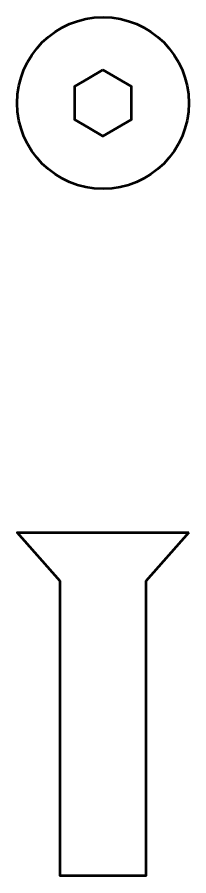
# Model space of a CAD drawing. Header units: centimetres. Extents: x -21.6 to 21.6, y -13.7 to 21.9.
# Drawn here: x 11.717 to 12.317, y 10.679 to 13.679 of the extents above; entities that cross this region are included whole.
import ezdxf

# ---------------------------------------------------------------- set-up
doc = ezdxf.new("R2010")
doc.units = ezdxf.units.CM
doc.header["$MEASUREMENT"] = 0
doc.layers.add('Layer 1', color=7, linetype='Continuous')

msp = doc.modelspace()

# ---------------------------------------------------------------- linework, layer by layer
at = {"layer": 'Layer 1', "lineweight": 53}
msp.add_ellipse((12.01678, 13.37878), major_axis=(0, 0.3), ratio=1, dxfattribs=at)
for points, knots in [([(12.01677, 13.49426), (12.01677, 13.49426), (12.06677, 13.46539), (12.06677, 13.46539), (12.06677, 13.46539), (12.06677, 13.46539), (12.11677, 13.43652), (12.11677, 13.43652), (12.11677, 13.43652), (12.11677, 13.43652), (12.11677, 13.37879), (12.11677, 13.37879), (12.11677, 13.37879), (12.11677, 13.37879), (12.11677, 13.32105), (12.11677, 13.32105), (12.11677, 13.32105), (12.11677, 13.32105), (12.06677, 13.29218), (12.06677, 13.29218), (12.06677, 13.29218), (12.06677, 13.29218), (12.01677, 13.26332), (12.01677, 13.26332), (12.01677, 13.26332), (12.01677, 13.26332), (11.96677, 13.29218), (11.96677, 13.29218), (11.96677, 13.29218), (11.96677, 13.29218), (11.91677, 13.32105), (11.91677, 13.32105), (11.91677, 13.32105), (11.91677, 13.32105), (11.91677, 13.37879), (11.91677, 13.37879), (11.91677, 13.37879), (11.91677, 13.37879), (11.91677, 13.43652), (11.91677, 13.43652), (11.91677, 13.43652), (11.91677, 13.43652), (11.96677, 13.46539), (11.96677, 13.46539), (11.96677, 13.46539), (11.96677, 13.46539), (12.01677, 13.49426), (12.01677, 13.49426)], [0, 0, 0, 0, 0.0769231, 0.0769231, 0.0769231, 0.0769231, 0.1538462, 0.1538462, 0.1538462, 0.1538462, 0.2307692, 0.2307692, 0.2307692, 0.2307692, 0.3076923, 0.3076923, 0.3076923, 0.3076923, 0.3846154, 0.3846154, 0.3846154, 0.3846154, 0.4615385, 0.4615385, 0.4615385, 0.4615385, 0.5384615, 0.5384615, 0.5384615, 0.5384615, 0.6153846, 0.6153846, 0.6153846, 0.6153846, 0.6923077, 0.6923077, 0.6923077, 0.6923077, 0.7692308, 0.7692308, 0.7692308, 0.7692308, 0.8461538, 0.8461538, 0.8461538, 0.8461538, 1, 1, 1, 1]), ([(12.31677, 11.87879), (12.31677, 11.87879), (11.71678, 11.87879), (11.71678, 11.87879), (11.71678, 11.87879), (11.71678, 11.87879), (11.86677, 11.70879), (11.86677, 11.70879), (11.86677, 11.70879), (11.86677, 11.70879), (11.86677, 10.67879), (11.86677, 10.67879), (11.86677, 10.67879), (11.86677, 10.67879), (12.16677, 10.67879), (12.16677, 10.67879), (12.16677, 10.67879), (12.16677, 10.67879), (12.16677, 11.70879), (12.16677, 11.70879), (12.16677, 11.70879), (12.16677, 11.70879), (12.31677, 11.87879), (12.31677, 11.87879)], [0, 0, 0, 0, 0.1428571, 0.1428571, 0.1428571, 0.1428571, 0.2857143, 0.2857143, 0.2857143, 0.2857143, 0.4285714, 0.4285714, 0.4285714, 0.4285714, 0.5714286, 0.5714286, 0.5714286, 0.5714286, 0.7142857, 0.7142857, 0.7142857, 0.7142857, 1, 1, 1, 1])]:
    msp.add_open_spline(points, degree=3, knots=knots, dxfattribs=at)

doc.saveas('drawing.dxf')
